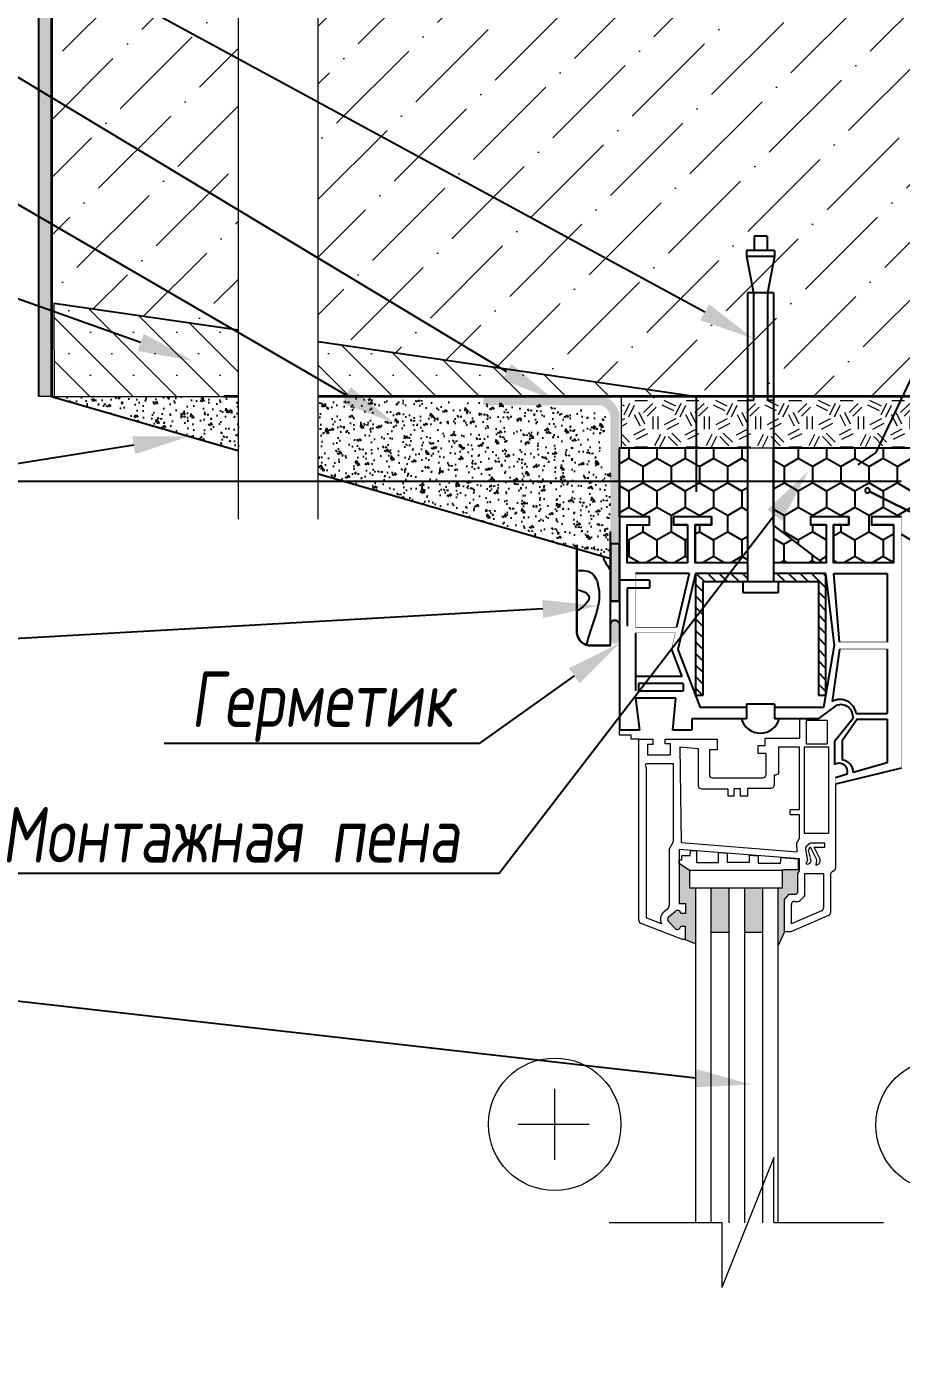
# Model space of a CAD drawing. Header units: millimetres. Extents: x 215300 to 349394, y -116838 to -1602.
# Drawn here: x 345533.1 to 345806.4, y -2396.7 to -1979.6 of the extents above; entities that cross this region are included whole.
import ezdxf
from ezdxf import colors
from ezdxf.entities.mleader import LeaderData, LeaderLine
from ezdxf.math import Vec2, Vec3

# ---------------------------------------------------------------- set-up
doc = ezdxf.new("R2010")
doc.units = ezdxf.units.MM
doc.layers.add('!!_для разрезов', color=7, linetype='Continuous')
doc.layers.add('Тонкая', color=7, linetype='Continuous')
for name, color, linetype, lineweight in [('+АР_Размеры', 252, 'Continuous', 9), ('_Линии для надписей', 5, 'Continuous', 9), ('_Штриховки', 250, 'Continuous', 13), ('TN-СТЯЖКА', 252, 'Continuous', 15), ('АР_Тонкие', 250, 'Continuous', 5), ('Рисунок', 6, 'Continuous', 35)]:
    doc.layers.add(name, color=color, linetype=linetype, lineweight=lineweight)
doc.styles.add('Архитект', font='isocpeur.ttf', dxfattribs={"width": 0.8, "oblique": 8})
pattern_1 = [(130, (561368.5415, 142956.949), (-7.31642068, -0.64010356), [0.7650359, -8.415395]), (185, (561368.5415, 142956.949), (1.41532952, 7.67271352), [0.61202873, -6.732316]), (79.549, (561367.932, 142956.896), (-5.9011176, 7.03257504), [0.65018012, -7.15198137]), (133.8158, (561368.5415, 142958.989), (-10.88636224, -1.6883932), [1.14755386, -12.6230925]), (83.3644, (561367.634, 142958.848), (-9.5340034, 9.9364533), [0.9752702, -10.72797206]), (188.816, (561368.541, 142958.989), (-9.5340183, 9.9364357), [0.9180431, -10.098474]), (159, (561367.5214, 142958.479), (-6.08875735, -4.10691832), [0.7650359, -8.415395]), (214, (561367.5214, 142958.479), (-2.48193024, 7.39687182), [0.61202873, -6.732316]), (108.5486, (561367.014, 142958.137), (-8.57067082, 3.28996997), [0.65018012, -7.15198137]), (142.5, (561368.5415, 142956.949), (-0.124036346, 3.395676697), [0, -6.650712175, 0, -6.83432079, 0, -6.7578172]), (172.5, (561368.5415, 142956.949), (-2.68343524, 4.023188304), [0, -3.8965829, 0, -6.49770499, 0, -2.575620896]), (212.5, (561370.8162, 142956.949), (-5.445232248, -0.230062723), [0, -2.5501197, 0, -7.95637346, 0, -10.557495554]), (222.5, (561371.836, 142956.949), (-5.94877391, 1.02111174), [0, -3.31515561, 0, -5.28384802, 0, -7.497351915])]
pattern_2 = [(270, (561462.013, 143782.847), (-4.41693583, -7.6503591), [5.1002394, -10.2004788]), (150, (561462.013, 143782.847), (-4.41693741, 7.65035818), [5.1002394, -10.2004788]), (210, (561462.013, 143782.847), (-8.83387324, -9.14e-07), [-10.2004788, 5.1002394])]
pattern_3 = [(135, (408278.1798, -27219.3345), (1.80320693, 1.80320693), [])]

msp = doc.modelspace()

# ---------------------------------------------------------------- hatches: boundary and pattern name
at = {"layer": '!!_для разрезов', "linetype": 'Continuous', "lineweight": 18}
h = msp.add_hatch(dxfattribs=at)
h.set_pattern_fill('SACNCR', color=253, scale=4.015937)
h.set_pattern_definition([(135, (412726.914, -80724.168), (6.762026, 6.762026), []), (135, (412720.152, -80724.168), (6.762026, 6.762026), [0, -9.5629489])])
h.paths.add_polyline_path([(345599.291, -2095.216), (345599.291, -2074.387), (345541.547, -2065.979), (345541.678, -2095.216)])
h.paths.add_polyline_path([(345624.195, -2078.013), (345624.195, -2095.216), (345664.896, -2095.216), (345742.344, -2095.838), (345742.344, -2095.216)])
h = msp.add_hatch()
h.set_pattern_fill('AR-CONC', scale=0.040159, angle=180, style=0)
h.set_pattern_definition([(130, (561314.6, 142927.151), (-7.31642068, -0.64010356), [0.7650359, -8.415395]), (185, (561314.6, 142927.151), (1.41532952, 7.67271352), [0.61202873, -6.732316]), (79.549, (561313.99, 142927.0974), (-5.9011176, 7.03257504), [0.65018012, -7.15198137]), (133.8158, (561314.6, 142929.191), (-10.88636224, -1.6883932), [1.14755386, -12.6230925]), (83.3644, (561313.693, 142929.05), (-9.5340034, 9.9364533), [0.9752702, -10.72797206]), (188.816, (561314.6, 142929.191), (-9.5340183, 9.9364357), [0.9180431, -10.098474]), (159, (561313.58, 142928.681), (-6.08875735, -4.10691832), [0.7650359, -8.415395]), (214, (561313.58, 142928.681), (-2.48193024, 7.39687182), [0.61202873, -6.732316]), (108.5486, (561313.0724, 142928.3386), (-8.57067082, 3.28996997), [0.65018012, -7.15198137]), (142.5, (561314.5999, 142927.1507), (-0.124036346, 3.395676697), [0, -6.650712175, 0, -6.83432079, 0, -6.7578172]), (172.5, (561314.6, 142927.1507), (-2.68343524, 4.023188304), [0, -3.8965829, 0, -6.49770499, 0, -2.575620896]), (212.5, (561316.8746, 142927.1507), (-5.445232248, -0.230062723), [0, -2.5501197, 0, -7.95637346, 0, -10.557495554]), (222.5, (561317.8946, 142927.1507), (-5.94877391, 1.02111174), [0, -3.31515561, 0, -5.28384802, 0, -7.497351915])])
h.paths.add_polyline_path([(345536.836, -2095.216), (345540.772, -2095.216), (345540.772, -1802.162), (345536.836, -1802.162)])
h = msp.add_hatch()
h.set_pattern_fill('AR-CONC', scale=0.040159, angle=180, style=0)
h.set_pattern_definition(pattern_1)
h.paths.add_polyline_path([(345540.772, -2095.216), (345599.291, -2112.172), (345599.291, -2095.216)])
h = msp.add_hatch()
h.set_pattern_fill('AR-CONC', scale=0.040159, angle=180, style=0)
h.set_pattern_definition(pattern_1)
h.paths.add_polyline_path([(345624.195, -2119.388), (345715.5, -2145.844), (345715.5, -2118.397), (345711.7, -2115.266), (345714.701, -2100.294), (345694.699, -2097.68), (345624.195, -2095.216)])
for points in [[(345715.481, -2102.752), (345715.481, -2141.265), (345718.284, -2141.265), (345718.284, -2126.43), (345718.284, -2102.592, 0.3762167), (345713.171, -2095.216), (345675.74, -2095.216), (345675.74, -2097.903), (345712.37, -2097.903, -0.3911649)], [(345715.5, -2141.246), (345715.5, -2159.145), (345718.303, -2159.145), (345718.303, -2141.246)], [(345715.5, -2171.413, 0.6975752), (345718.303, -2171.464), (345718.303, -2166.106, 0.6975752), (345715.5, -2166.157)]]:
    msp.add_hatch(color=256).paths.add_polyline_path(points)
at = {"ltscale": 100}
h = msp.add_hatch(dxfattribs=at)
h.set_pattern_fill('HONEY', color=256, scale=1.606375, angle=270, style=0)
h.set_pattern_definition(pattern_2)
h.paths.add_polyline_path([(345718.303, -2111.279), (345718.303, -2121.488), (345718.303, -2132.746), (345727.66, -2132.746), (345727.66, -2135.297), (345720.775, -2135.297), (345720.775, -2147.159), (345739.618, -2147.159), (345739.618, -2135.297), (345735.215, -2135.297), (345735.215, -2132.746), (345747.034, -2132.746), (345747.034, -2135.297), (345742.024, -2135.297), (345742.024, -2147.159), (345758.311, -2147.159), (345758.311, -2111.279)])
h = msp.add_hatch(dxfattribs=at)
h.set_pattern_fill('HONEY', color=256, scale=1.606375, angle=270, style=0)
h.set_pattern_definition(pattern_2)
h.paths.add_polyline_path([(345815.071, -2111.279), (345815.071, -2134.178), (345796.494, -2124.88, 0.5576705), (345795.817, -2123.784, 1.7931737), (345796.494, -2124.88), (345815.071, -2134.178), (345815.071, -2141.83), (345806.421, -2141.83), (345806.421, -2132.746), (345797.095, -2132.746), (345797.095, -2135.297), (345803.944, -2135.297), (345803.944, -2147.159), (345785.199, -2147.159), (345785.199, -2135.297), (345789.996, -2135.297), (345789.996, -2132.746), (345777.996, -2132.746), (345777.996, -2135.297), (345782.943, -2135.297), (345782.943, -2147.159), (345781.905, -2147.159), (345766.485, -2135.44), (345766.485, -2111.279)])
h = msp.add_hatch(dxfattribs=at)
h.set_pattern_fill('HONEY', color=256, scale=1.606375, angle=270, style=0)
h.set_pattern_definition([(270, (408278.1798, -27219.3345), (-4.41693583, -7.6503591), [5.1002394, -10.2004788]), (150, (408278.1798, -27219.3345), (-4.4169374, 7.65035818), [5.1002394, -10.2004788]), (210, (408278.1798, -27219.3345), (-8.83387324, -9e-07), [-10.2004788, 5.1002394])])
h.paths.add_polyline_path([(345766.485, -2147.159), (345766.485, -2135.44), (345781.905, -2147.159)])
at = {"linetype": 'Continuous'}
h = msp.add_hatch(dxfattribs=at)
h.set_pattern_fill('ANSI31', color=256, scale=0.803187, angle=180, style=0)
h.set_pattern_definition(pattern_3)
h.paths.add_polyline_path([(345742.065, -2188.622), (345744.328, -2188.622), (345744.328, -2153.15), (345758.311, -2153.15), (345758.311, -2150.475), (345742.065, -2150.475)])
h = msp.add_hatch(dxfattribs=at)
h.set_pattern_fill('ANSI31', color=256, scale=0.803187, angle=180, style=0)
h.set_pattern_definition(pattern_3)
h.paths.add_polyline_path([(345782.731, -2150.475), (345766.485, -2150.475), (345766.485, -2153.15), (345780.468, -2153.15), (345780.468, -2188.622), (345782.731, -2188.622)])
at = {"lineweight": 15}
h = msp.add_hatch(color=256, dxfattribs=at)
h.paths.add_polyline_path([(345742.205, -2266.176), (345738.865, -2264.909), (345738.865, -2260.667), (345737.477, -2260.667, -0.4786131), (345736.274, -2261.695, -0.1511481), (345735.743, -2261.415), (345733.622, -2259.294, -0.438649), (345733.683, -2257.8), (345735.701, -2256.092, -0.6721487), (345737.475, -2256.718), (345738.991, -2256.718), (345738.991, -2253.609), (345736.975, -2253.609), (345736.975, -2241.144), (345740.195, -2243.315), (345740.195, -2248.712), (345742.205, -2248.712)])
h.paths.add_polyline_path([(345752.647, -2262.566), (345747.024, -2262.566), (345747.024, -2248.712), (345752.647, -2248.712)])
h.paths.add_polyline_path([(345763.088, -2262.566), (345757.466, -2262.566), (345757.466, -2248.712), (345763.088, -2248.712)])
h.paths.add_polyline_path([(345769.848, -2262.519), (345767.907, -2266.717), (345767.907, -2248.712), (345769.218, -2248.712), (345769.218, -2243.315), (345769.598, -2243.12), (345774.16, -2243.12), (345774.16, -2239.677), (345774.582, -2239.711), (345774.582, -2243.428), (345774.096, -2244.27), (345774.096, -2250.232), (345773.589, -2250.739), (345771.373, -2250.739), (345769.848, -2252.34)])
at = {"layer": '_Штриховки'}
h = msp.add_hatch(dxfattribs=at)
h.set_pattern_fill('ANSI36', color=256, scale=4.015937, angle=90, style=0)
h.set_pattern_definition([(225, (346617.147, 5000.126), (-24.794095, -6.762026), [31.876496, -6.3753, 0, -6.3753])])
h.paths.add_polyline_path([(345599.291, -2074.235), (345599.291, -1962.578), (345619.597, -1962.578), (345578.986, -1946.39), (345599.291, -1946.39), (345599.291, -1802.162), (345540.772, -1802.162), (345540.772, -2065.652)])
h.paths.add_polyline_path([(345624.195, -1962.578), (345624.195, -2077.887), (345742.344, -2095.216), (345806.805, -2095.216), (345854.79, -1998.512), (345854.79, -1913.784), (345748.337, -1913.784), (345742.313, -1907.76), (345748.337, -1901.736), (345854.79, -1901.736), (345854.79, -1802.162), (345624.195, -1802.162), (345624.195, -1946.39), (345603.89, -1946.39), (345644.5, -1962.578)])
h = msp.add_hatch(dxfattribs=at)
h.set_pattern_fill('GEOL2', color=256, scale=16.063746, angle=90, style=0, pattern_type=2)
h.set_pattern_definition([(270, (343352.858, -671.746), (-16.06375, -16.06375), [4.01594, -12.04781]), (270, (343351.252, -671.746), (-16.06375, -16.06375), [4.01594, -12.04781]), (180, (343349.645, -681.384), (-16.06375, 16.06375), [4.01594, -12.04781]), (180, (343349.645, -682.99), (-16.06375, 16.06375), [4.01594, -12.04781]), (225, (343351.252, -683.794), (-16.063746, -8e-16), [4.01594, -18.70163]), (225, (343352.376, -684.918), (-16.063746, -8e-16), [4.01594, -18.70163]), (135, (343344.023, -679.778), (-8e-16, 16.063746), [4.01594, -18.70163]), (135, (343342.898, -680.902), (-8e-16, 16.063746), [4.01594, -18.70163]), (243.43495, (343344.023, -683.794), (-6e-09, -16.063746), [4.01594, -31.90369]), (243.43495, (343345.4686, -684.436), (-6e-09, -16.063746), [4.01594, -31.90369]), (243.43495, (343337.597, -677.368), (-6e-09, -16.063746), [4.01594, -31.90369]), (243.43495, (343339.043, -678.011), (-6e-09, -16.063746), [4.01594, -31.90369]), (206.56505, (343348.842, -675.762), (-16.063746, -8e-10), [4.01594, -31.90369]), (206.56505, (343349.645, -677.208), (-16.063746, -8e-10), [4.01594, -31.90369]), (206.56505, (343343.22, -673.995), (-16.063746, -8e-10), [4.01594, -31.90369]), (206.56505, (343342.4165, -672.549), (-16.063746, -8e-10), [4.01594, -31.90369]), (153.43495, (343341.774, -686.043), (-16.063746, 6e-09), [4.01594, -31.90369]), (153.43495, (343342.4165, -684.597), (-16.063746, 6e-09), [4.01594, -31.90369]), (116.56505, (343348.842, -674.1555), (-8e-10, 16.063746), [4.01594, -31.90369]), (116.56505, (343347.396, -674.798), (-8e-10, 16.063746), [4.01594, -31.90369])])
h.paths.add_polyline_path([(345718.838, -2095.216), (345718.838, -2111.279), (345815.071, -2111.279), (345815.071, -2095.216)])

# ---------------------------------------------------------------- linework, layer by layer
at = {"layer": '!!_для разрезов', "color": 251, "linetype": 'Continuous', "lineweight": 18, "elevation": 0}
for points in [[(345742.344, -2095.216), (345795.679, -2095.317), (345806.805, -2095.216), (345851.979, -1999.636), (345854.79, -1998.512), (345854.79, -2095.216), (345742.344, -2095.216)], [(345599.291, -2074.387), (345541.547, -2065.979), (345541.678, -2095.216), (345599.291, -2095.216)], [(345624.195, -2095.216), (345664.896, -2095.216), (345664.896, -2095.216), (345742.344, -2095.216), (345624.195, -2078.013)]]:
    msp.add_lwpolyline(points, dxfattribs=at)
at = {"layer": '+АР_Размеры', "ltscale": 100}
for p, q in [((345766.546, -2333.038, 0), (345750.357, -2373.649, 0)), ((345766.546, -2353.344, 0), (345766.546, -2333.038, 0)), ((345715.083, -2353.344, 0), (345750.357, -2353.344, 0)), ((345750.357, -2353.344, 0), (345750.357, -2373.649, 0)), ((345766.546, -2353.344, 0), (345800.851, -2353.344, 0))]:
    msp.add_line(p, q, dxfattribs=at)
at = {"layer": '+АР_Размеры', "ltscale": 100, "elevation": 0}
for points in [[(345599.291, -2133.49), (345599.291, -1962.578), (345619.597, -1962.578), (345578.986, -1946.39), (345599.291, -1946.39), (345599.291, -1774.586)], [(345624.195, -2133.49), (345624.195, -1962.578), (345644.5, -1962.578), (345603.89, -1946.39), (345624.195, -1946.39), (345624.195, -1774.586)], [(345698.08, -2333.694), (345698.08, -2311.532)], [(345686.69, -2322.613), (345708.852, -2322.613)]]:
    msp.add_lwpolyline(points, dxfattribs=at)
at = {"layer": '+АР_Размеры', "ltscale": 100}
for centre in [(345698.08, -2322.613, 0), (345819.165, -2322.85, 0)]:
    msp.add_circle(centre, 20.712, dxfattribs=at)
for p, q in [((345760.371, -2045.103, 0), (345760.371, -2049.566, 0)), ((345764.425, -2045.103, 0), (345760.371, -2045.103, 0)), ((345764.425, -2045.103, 0), (345764.425, -2049.566, 0)), ((345758.055, -2049.566, 0), (345758.055, -2051.476, 0)), ((345766.741, -2049.566, 0), (345758.055, -2049.566, 0)), ((345758.055, -2051.476, 0), (345760.205, -2062.796, 0)), ((345766.741, -2051.476, 0), (345758.055, -2051.476, 0)), ((345766.741, -2051.476, 0), (345764.591, -2062.796, 0)), ((345766.741, -2049.566, 0), (345766.741, -2051.476, 0)), ((345758.311, -2062.796, 0), (345758.311, -2153.15, 0)), ((345766.485, -2062.796, 0), (345758.311, -2062.796, 0)), ((345760.205, -2062.796, 0), (345760.205, -2096.416, 0)), ((345764.591, -2062.796, 0), (345764.591, -2096.416, 0)), ((345766.485, -2062.796, 0), (345766.485, -2153.15, 0)), ((345760.205, -2096.416, 0), (345758.311, -2096.416, 0)), ((345766.485, -2096.416, 0), (345764.591, -2096.416, 0)), ((345492.359, -2121.609, 0), (345806.377, -2121.609, 0)), ((345718.303, -2121.488, 0), (345718.303, -2199.465, 0)), ((345747.034, -2132.746, 0), (345735.215, -2132.746, 0)), ((345735.215, -2132.746, 0), (345735.215, -2135.297, 0)), ((345739.618, -2135.297, 0), (345735.215, -2135.297, 0)), ((345739.618, -2135.297, 0), (345739.618, -2147.159, 0)), ((345747.034, -2135.297, 0), (345742.024, -2135.297, 0)), ((345742.024, -2135.297, 0), (345742.024, -2147.159, 0)), ((345747.034, -2132.746, 0), (345747.034, -2135.297, 0)), ((345789.996, -2132.746, 0), (345777.996, -2132.746, 0)), ((345777.996, -2132.746, 0), (345777.996, -2135.297, 0)), ((345782.943, -2135.297, 0), (345777.996, -2135.297, 0)), ((345782.943, -2135.297, 0), (345782.943, -2147.159, 0)), ((345789.996, -2135.297, 0), (345785.199, -2135.297, 0)), ((345785.199, -2135.297, 0), (345785.199, -2147.159, 0)), ((345789.996, -2132.746, 0), (345789.996, -2135.297, 0)), ((345806.421, -2132.746, 0), (345797.095, -2132.746, 0)), ((345797.095, -2132.746, 0), (345797.095, -2135.297, 0)), ((345803.944, -2135.297, 0), (345797.095, -2135.297, 0)), ((345803.944, -2135.297, 0), (345803.944, -2147.159, 0)), ((345715.5, -2173, 0), (345715.5, -2137.384, 0)), ((345715.5, -2173, 0), (345715.5, -2137.384, 0)), ((345739.618, -2147.159, 0), (345720.775, -2147.159, 0)), ((345758.311, -2147.159, 0), (345742.024, -2147.159, 0)), ((345782.943, -2147.159, 0), (345766.485, -2147.159, 0)), ((345803.944, -2147.159, 0), (345785.199, -2147.159, 0)), ((345740.081, -2150.475, 0), (345723.3, -2150.475, 0)), ((345740.081, -2150.475, 0), (345736.173, -2167.319, 0)), ((345742.065, -2150.475, 0), (345736.552, -2174.234, 0)), ((345742.065, -2150.475, 0), (345742.065, -2188.622, 0)), ((345758.311, -2150.475, 0), (345742.065, -2150.475, 0)), ((345782.731, -2150.475, 0), (345766.485, -2150.475, 0)), ((345782.731, -2150.475, 0), (345782.731, -2188.622, 0)), ((345782.731, -2150.475, 0), (345785.458, -2172.978, 0)), ((345787.064, -2171.903, 0), (345785.285, -2150.464, 0)), ((345785.285, -2150.464, 0), (345801.989, -2150.464, 0)), ((345801.989, -2150.464, 0), (345801.989, -2171.903, 0)), ((345727.66, -2152.568, 0), (345718.303, -2152.568, 0)), ((345727.66, -2155.12, 0), (345720.775, -2155.12, 0)), ((345720.775, -2155.12, 0), (345720.775, -2166.982, 0)), ((345727.66, -2152.568, 0), (345727.66, -2155.12, 0)), ((345780.468, -2153.15, 0), (345744.328, -2153.15, 0)), ((345744.328, -2153.15, 0), (345744.328, -2188.622, 0)), ((345756.895, -2153.15, 0), (345756.895, -2156.519, 0)), ((345767.901, -2153.15, 0), (345767.901, -2156.519, 0)), ((345780.468, -2153.15, 0), (345780.468, -2188.622, 0)), ((345718.303, -2159.145, 0), (345715.5, -2159.145, 0)), ((345767.901, -2156.519, 0), (345756.895, -2156.519, 0)), ((345723.3, -2169.029, 0), (345723.3, -2182.711, 0)), ((345723.3, -2170.297, 0), (345723.3, -2187.141, 0)), ((345734.558, -2174.28, 0), (345737.788, -2182.711, 0)), ((345736.552, -2174.234, 0), (345743.492, -2192.345, 0)), ((345785.458, -2172.978, 0), (345782.082, -2192.345, 0)), ((345787.108, -2174.097, 0), (345784.763, -2190.48, 0)), ((345801.989, -2174.097, 0), (345801.989, -2194.251, 0)), ((345737.788, -2182.711, 0), (345723.3, -2182.711, 0)), ((345738.214, -2184.851, 0), (345724.298, -2184.851, 0)), ((345724.298, -2184.851, 0), (345724.298, -2187.294, 0)), ((345738.214, -2184.851, 0), (345738.214, -2187.294, 0)), ((345735.934, -2189.442, 0), (345723.281, -2189.442, 0)), ((345723.281, -2189.442, 0), (345724.53, -2199.465, 0)), ((345738.214, -2187.294, 0), (345724.298, -2187.294, 0)), ((345734.994, -2199.465, 0), (345735.934, -2189.442, 0)), ((345744.328, -2188.622, 0), (345742.065, -2188.622, 0)), ((345782.731, -2188.622, 0), (345780.468, -2188.622, 0)), ((345758.057, -2192.345, 0), (345743.492, -2192.345, 0)), ((345758.057, -2191.311, 0), (345758.057, -2195.942, 0)), ((345766.739, -2191.311, 0), (345758.057, -2191.311, 0)), ((345766.739, -2191.311, 0), (345766.739, -2195.942, 0)), ((345782.082, -2192.345, 0), (345766.739, -2192.345, 0)), ((345786.065, -2191.755, 0), (345780.409, -2195.942, 0)), ((345758.057, -2195.942, 0), (345740.948, -2195.942, 0)), ((345740.948, -2195.942, 0), (345740.948, -2199.465, 0)), ((345780.409, -2195.942, 0), (345766.739, -2195.942, 0)), ((345791.271, -2195.862, 0), (345785.569, -2202.994, 0)), ((345792.651, -2196.046, 0), (345787.914, -2202.763, 0)), ((345792.299, -2194.251, 0), (345801.989, -2194.251, 0)), ((345792.651, -2196.046, 0), (345801.989, -2196.046, 0)), ((345801.989, -2196.046, 0), (345801.989, -2209.691, 0)), ((345724.53, -2199.465, 0), (345718.303, -2199.465, 0)), ((345740.948, -2199.465, 0), (345734.994, -2199.465, 0)), ((345785.569, -2202.994, 0), (345785.569, -2210.205, 0)), ((345787.914, -2202.763, 0), (345787.914, -2208.739, 0)), ((345801.989, -2209.691, 0), (345791.405, -2212.702, 0)), ((345789.504, -2213.243, 0), (345785.845, -2214.363, 0)), ((345806.421, -2211.31, 0), (345785.847, -2216.276, 0))]:
    msp.add_line(p, q)
at = {"ltscale": 100}
msp.add_line((345718.303, -2128.916, 0), (345718.303, -2111.279, 0), dxfattribs=at)
at = {"lineweight": 30}
for p, q in [((345705.012, -2168.304, 0), (345705.012, -2141.587, 0)), ((345715.5, -2173, 0), (345708.704, -2173, 0))]:
    msp.add_line(p, q, dxfattribs=at)
at = {"lineweight": 15}
for p, q in [((345774.634, -2201.973, 0), (345774.634, -2195.942, 0)), ((345783.188, -2196.429, 0), (345783.188, -2203.72, 0)), ((345763.844, -2204.25, 0), (345763.844, -2201.973, 0)), ((345763.844, -2201.973, 0), (345774.634, -2201.973, 0)), ((345724.407, -2258.955, 0), (345724.407, -2202.274, 0)), ((345724.407, -2202.274, 0), (345728.756, -2202.274, 0)), ((345728.756, -2203.924, 0), (345727.104, -2203.924, 0)), ((345727.104, -2203.924, 0), (345727.104, -2207.143, 0)), ((345728.756, -2202.274, 0), (345728.756, -2203.924, 0)), ((345732.637, -2203.759, 0), (345732.637, -2202.274, 0)), ((345732.637, -2202.274, 0), (345748.863, -2202.274, 0)), ((345734.288, -2203.759, 0), (345732.637, -2203.759, 0)), ((345734.288, -2207.143, 0), (345734.288, -2203.759, 0)), ((345748.863, -2205.61, 0), (345746.405, -2205.61, 0)), ((345746.405, -2205.61, 0), (345746.405, -2213.31, 0)), ((345748.863, -2202.274, 0), (345748.863, -2205.61, 0)), ((345761.622, -2206.755, 0), (345761.622, -2204.25, 0)), ((345761.622, -2204.25, 0), (345763.844, -2204.25, 0)), ((345783.643, -2204.754, 0), (345783.643, -2231.665, 0)), ((345727.104, -2207.143, 0), (345734.288, -2207.143, 0)), ((345764.186, -2206.755, 0), (345761.622, -2206.755, 0)), ((345764.186, -2213.31, 0), (345764.186, -2206.755, 0)), ((345747.421, -2214.326, 0), (345763.171, -2214.326, 0)), ((345785.847, -2216.276, 0), (345785.847, -2241.618, 0)), ((345733.894, -2236.739, 0), (345733.894, -2254.262, 0)), ((345774.582, -2239.711, 0), (345736.975, -2236.739, 0)), ((345736.975, -2236.739, 0), (345736.975, -2253.609, 0)), ((345774.096, -2244.27, 0), (345774.582, -2243.428, 0)), ((345774.582, -2243.428, 0), (345774.582, -2239.711, 0)), ((345785.339, -2243.443, 0), (345784.791, -2243.759, 0)), ((345785.847, -2241.618, 0), (345785.847, -2242.563, 0)), ((345774.096, -2250.232, 0), (345774.096, -2244.27, 0)), ((345776.3, -2250.724, 0), (345776.3, -2244.27, 0)), ((345782.079, -2244.27, 0), (345782.079, -2254.986, 0)), ((345784.283, -2244.638, 0), (345784.283, -2256.431, 0)), ((345769.848, -2252.34, 0), (345771.373, -2250.739, 0)), ((345771.373, -2250.739, 0), (345773.589, -2250.739, 0)), ((345773.589, -2250.739, 0), (345774.096, -2250.232, 0)), ((345774.799, -2252.646, 0), (345776.003, -2251.442, 0)), ((345732.259, -2256.118, 0), (345733.535, -2255.038, 0)), ((345733.683, -2257.8, 0), (345735.701, -2256.092, 0)), ((345736.975, -2253.609, 0), (345738.991, -2253.609, 0)), ((345738.991, -2253.609, 0), (345738.991, -2256.718, 0)), ((345769.848, -2262.519, 0), (345769.848, -2252.34, 0)), ((345772.052, -2260.015, 0), (345772.052, -2253.959, 0)), ((345781.469, -2255.918, 0), (345772.052, -2260.015, 0)), ((345773.068, -2252.943, 0), (345774.081, -2252.943, 0)), ((345738.026, -2264.909, 0), (345725.057, -2259.903, 0)), ((345731.458, -2260.011, 0), (345726.611, -2258.14, 0)), ((345733.622, -2259.294, 0), (345735.743, -2261.415, 0)), ((345738.991, -2256.718, 0), (345737.478, -2256.718, 0)), ((345783.673, -2257.362, 0), (345771.821, -2262.519, 0)), ((345737.478, -2260.697, 0), (345737.478, -2260.667, 0)), ((345737.478, -2260.667, 0), (345738.865, -2260.667, 0)), ((345738.865, -2260.667, 0), (345738.865, -2264.909, 0)), ((345747.024, -2262.566, 0), (345752.647, -2262.566, 0)), ((345757.466, -2262.566, 0), (345763.088, -2262.566, 0)), ((345769.848, -2262.519, 0), (345767.907, -2266.717, 0)), ((345771.821, -2262.519, 0), (345769.848, -2262.519, 0)), ((345738.865, -2264.909, 0), (345738.026, -2264.909, 0)), ((345738.865, -2264.909, 0), (345742.205, -2266.176, 0))]:
    msp.add_line(p, q, dxfattribs=at)
at = {"elevation": 0}
for points, const_width in [([(345536.836, -2095.216), (345536.836, -1802.162)], 0.602), ([(345599.291, -2112.172), (345540.772, -2095.216)], 0.602), ([(345715.5, -2145.844), (345624.195, -2119.388)], 0.602), ([(345758.057, -2192.345), (345758.057, -2195.942), (345740.948, -2195.942), (345740.948, -2199.465), (345734.994, -2199.465), (345735.934, -2189.442), (345723.281, -2189.442), (345724.53, -2199.465), (345718.303, -2199.465), (345718.303, -2132.746), (345727.66, -2132.746), (345727.66, -2135.297), (345720.775, -2135.297), (345720.775, -2147.159), (345739.618, -2147.159), (345739.618, -2135.297), (345735.215, -2135.297), (345735.215, -2132.746), (345747.034, -2132.746), (345747.034, -2135.297), (345742.024, -2135.297), (345742.024, -2147.159), (345758.311, -2147.159), (345758.311, -2150.475), (345742.065, -2150.475), (345736.552, -2174.234), (345743.492, -2192.345), (345758.057, -2192.345)], 0.12), ([(345740.081, -2150.475), (345736.173, -2167.319), (345723.3, -2167.319), (345723.3, -2150.475), (345740.081, -2150.475)], 0.12), ([(345801.989, -2150.464), (345801.989, -2171.903), (345787.064, -2171.903), (345785.285, -2150.464), (345801.989, -2150.464)], 0.12), ([(345735.776, -2169.029), (345734.558, -2174.28), (345737.788, -2182.711), (345723.3, -2182.711), (345723.3, -2169.029), (345735.776, -2169.029)], 0.12), ([(345738.214, -2184.851), (345738.214, -2187.294), (345724.298, -2187.294), (345724.298, -2184.851), (345738.214, -2184.851)], 0.12)]:
    msp.add_lwpolyline(points, dxfattribs=dict(at, const_width=const_width))
at = {"color": 7, "elevation": 0}
msp.add_lwpolyline([(345735.215, -2132.746), (345735.215, -2135.297), (345739.618, -2135.297), (345739.618, -2147.159), (345720.775, -2147.159), (345720.775, -2135.297), (345727.66, -2135.297), (345727.66, -2132.746), (345718.303, -2132.746), (345718.303, -2121.488), (345718.303, -2111.279), (345758.311, -2111.279), (345758.311, -2147.159), (345742.024, -2147.159), (345742.024, -2135.297), (345747.034, -2135.297), (345747.034, -2132.746), (345735.215, -2132.746)], close=True, dxfattribs=at)
msp.add_lwpolyline([(345806.421, -2132.746), (345797.095, -2132.746), (345797.095, -2135.297), (345803.944, -2135.297), (345803.944, -2147.159), (345785.199, -2147.159), (345785.199, -2135.297), (345789.996, -2135.297), (345789.996, -2132.746), (345777.996, -2132.746), (345777.996, -2135.297), (345782.943, -2135.297), (345782.943, -2147.159), (345781.905, -2147.159), (345766.485, -2135.44), (345766.485, -2111.279), (345766.485, -2111.279), (345815.071, -2111.279)], dxfattribs=at)
msp.add_lwpolyline([(345815.071, -2134.178), (345796.494, -2124.88, 0.5576705), (345795.817, -2123.784, 1), (345795.817, -2125.298, 0.2839686), (345796.494, -2124.88), (345815.071, -2134.178)], format="xyb", dxfattribs=at)
at = {"const_width": 0.12, "elevation": 0}
for points in [[(345785.847, -2216.276), (345806.421, -2211.31), (345806.421, -2132.746), (345797.095, -2132.746), (345797.095, -2135.297), (345803.944, -2135.297), (345803.944, -2147.159), (345785.199, -2147.159), (345785.199, -2135.297), (345789.996, -2135.297), (345789.996, -2132.746), (345777.996, -2132.746), (345777.996, -2135.297), (345782.943, -2135.297), (345782.943, -2147.159), (345766.485, -2147.159), (345766.485, -2150.475), (345782.731, -2150.475), (345785.458, -2172.978), (345782.082, -2192.345), (345766.739, -2192.345), (345766.739, -2195.942), (345780.409, -2195.942), (345786.065, -2191.755, -0.5841303), (345791.244, -2195.896), (345785.569, -2202.994), (345785.569, -2210.205, -0.7007734), (345789.504, -2213.243), (345785.845, -2214.363), (345785.847, -2216.276)], [(345801.989, -2174.097), (345801.989, -2194.251), (345792.299, -2194.251, 0.5197371), (345784.763, -2190.48), (345787.108, -2174.097), (345801.989, -2174.097)], [(345801.989, -2196.046), (345801.989, -2209.691), (345791.405, -2212.702, 0.3776576), (345787.914, -2208.739), (345787.914, -2202.763), (345792.651, -2196.046), (345801.989, -2196.046)]]:
    msp.add_lwpolyline(points, format="xyb", dxfattribs=at)
at = {"ltscale": 100, "elevation": 0}
msp.add_lwpolyline([(345718.303, -2141.246), (345715.5, -2141.246), (345715.5, -2159.145), (345718.303, -2159.145)], close=True, dxfattribs=at)
at = {"lineweight": 15, "elevation": 0}
for points in [[(345783.188, -2196.429), (345776.619, -2196.429), (345776.619, -2203.72), (345783.188, -2203.72)], [(345724.407, -2202.274), (345721.949, -2202.274), (345721.949, -2201.02), (345718.303, -2201.02), (345718.303, -2199.465)], [(345783.643, -2204.754), (345776.026, -2204.754), (345776.026, -2231.665), (345783.643, -2231.665)], [(345740.195, -2243.315), (345736.975, -2241.144), (345736.975, -2239.973), (345737.845, -2239.973), (345737.845, -2238.599), (345740.361, -2238.628), (345740.489, -2237.017), (345742.347, -2237.164), (345742.347, -2240.763), (345749.227, -2240.763), (345749.216, -2237.707)], [(345749.216, -2237.707), (345751.979, -2237.925), (345751.979, -2240.739), (345758.993, -2240.739), (345758.965, -2238.477), (345761.631, -2238.688), (345761.646, -2240.984), (345768.664, -2240.984), (345768.801, -2239.254), (345774.16, -2239.677), (345774.16, -2243.12), (345769.598, -2243.12), (345769.218, -2243.315)], [(345776.3, -2244.27), (345782.079, -2244.27)], [(345742.205, -2353.433), (345742.205, -2248.712)], [(345747.024, -2353.433), (345747.024, -2248.712)], [(345752.647, -2353.433), (345752.647, -2248.712)], [(345757.466, -2353.433), (345757.466, -2248.712)], [(345763.088, -2353.433), (345763.088, -2248.712)], [(345767.907, -2353.433), (345767.907, -2248.712)]]:
    msp.add_lwpolyline(points, dxfattribs=at)
for points in [[(345737.149, -2204.799), (345737.574, -2234.576), (345773.894, -2237.446), (345773.714, -2234.63), (345774.623, -2233.187), (345774.623, -2225.859), (345771.679, -2225.859), (345771.679, -2224.249), (345774.623, -2224.249), (345774.623, -2204.754), (345768.068, -2204.754), (345768.068, -2212.452, -0.4142136), (345767.052, -2213.468), (345766.679, -2213.468), (345766.679, -2216.616, -0.4142136), (345765.663, -2217.632), (345758.348, -2217.632), (345758.348, -2220.129), (345756.126, -2220.129), (345756.126, -2217.798), (345754.071, -2217.798), (345754.071, -2220.074), (345752.294, -2220.074), (345752.294, -2217.854), (345746.795, -2217.854), (345744.084, -2217.854, -0.4142136), (345743.068, -2216.838), (345743.068, -2205.295)], [(345777.957, -2240.851), (345778.021, -2240.758, 0.2206238), (345778.162, -2239.915), (345777.46, -2237.369, -0.2007455), (345777.56, -2236.591), (345777.965, -2235.89), (345779.77, -2239.671, -0.1371543), (345779.864, -2240.209), (345779.726, -2241.585), (345779.754, -2241.588, 0.2948812), (345780.735, -2241.085), (345780.954, -2240.707, 0.2463199), (345780.992, -2239.764), (345779.21, -2236.001), (345782.455, -2236.001), (345782.455, -2234.729), (345778.444, -2234.729, 0.1544625), (345777.859, -2234.914), (345776.852, -2235.623, 0.2950463), (345776.439, -2236.646), (345777.126, -2240.221), (345776.586, -2241.144), (345776.61, -2241.158, 0.3920869)]]:
    msp.add_lwpolyline(points, format="xyb", close=True, dxfattribs=at)
msp.add_lwpolyline([(345733.894, -2236.739), (345735.244, -2234.229), (345735.244, -2209.989), (345726.611, -2209.989, 0.4142136), (345726.611, -2211.004), (345726.611, -2258.14)], format="xyb", dxfattribs=at)
msp.add_lwpolyline([(345740.195, -2248.712), (345769.218, -2248.712), (345769.218, -2243.315), (345740.195, -2243.315)], close=True, dxfattribs=at)
at = {"lineweight": 30}
msp.add_arc((345709.358, -2168.687, 0), 4.363, 174.97089, 261.37243, dxfattribs=at)
for centre, radius, start, end in [((345716.911, -2166.648, 0), 1.493, 21.245, 160.83966), ((345787.207, -2195.011, 0), 5.148, 8.48972, 118.34), ((345787.483, -2195.31, 0), 3.828, 351.71545, 111.74896), ((345762.367, -2194.215, 0), 6.157, 196.28555, 343.71445), ((345786.985, -2212.439, 0), 2.645, 342.29121, 122.37819), ((345787.41, -2212.702, 0), 3.995, 359.99427, 82.75772)]:
    msp.add_arc(centre, radius, start, end)
at = {"lineweight": 15}
for centre, radius, start, end in [((345747.421, -2213.31, 0), 1.016, 180, 270), ((345763.171, -2213.31, 0), 1.016, 270, 0), ((345784.831, -2242.563, 0), 1.016, 300, 0), ((345785.299, -2244.638, 0), 1.016, 120, 180), ((345775.284, -2250.724, 0), 1.016, 314.99999, 0), ((345734.34, -2258.575, 0), 3.22, 130.26159, 206.48161), ((345732.879, -2254.262, 0), 1.016, 310.26159, 0), ((345736.46, -2256.767, 0), 1.016, 3.37033, 138.37029), ((345773.068, -2253.959, 0), 1.016, 90, 180), ((345774.081, -2251.927, 0), 1.016, 270, 314.99999), ((345781.064, -2254.986, 0), 1.016, 293.51575, 0), ((345725.423, -2258.955, 0), 1.016, 180, 248.8935), ((345734.34, -2258.575, 0), 1.016, 130.26159, 225.00001), ((345783.268, -2256.431, 0), 1.016, 293.51575, 0), ((345736.462, -2260.697, 0), 1.016, 225.00001, 0)]:
    msp.add_arc(centre, radius, start, end, dxfattribs=at)
for points, knots in [([(345713.244, -2145.528, 0), (345713.377, -2145.891, 0), (345713.945, -2147.254, 0), (345714.866, -2148.53, 0), (345715.5, -2149.409, 0)], [188.6180862, 188.6180862, 188.6180862, 188.6180862, 203.2060129, 243.4210884, 243.4210884, 243.4210884, 243.4210884]), ([(345705.012, -2149.554, 0), (345706.517, -2149.509, 0), (345710.777, -2149.382, 0), (345713.025, -2158.889, 0), (345709.889, -2165.919, 0), (345708.385, -2171.088, 0), (345707.925, -2172.807, 0)], [0, 0, 0, 0, 64.7205744, 183.1768266, 353.0647292, 436.1893834, 436.1893834, 436.1893834, 436.1893834]), ([(345705.012, -2155.624, 0), (345706.1, -2155.676, 0), (345710.814, -2157.48, 0), (345707.81, -2160.232, 0), (345705.012, -2162.286, 0)], [32.8051901, 32.8051901, 32.8051901, 32.8051901, 75.1689558, 182.8112994, 182.8112994, 182.8112994, 182.8112994])]:
    msp.add_open_spline(points, degree=3, knots=knots)
at = {"layer": '_Линии для надписей', "elevation": 0}
msp.add_lwpolyline([(345718.838, -2095.216), (345718.838, -2111.279), (345815.071, -2111.279), (345815.071, -2095.216)], close=True, dxfattribs=at)
at = {"layer": 'TN-СТЯЖКА', "elevation": 0}
msp.add_lwpolyline([(345540.772, -2095.216), (345536.836, -2095.216), (345536.836, -1802.162), (345540.772, -1802.162)], close=True, dxfattribs=at)
at = {"layer": 'Рисунок'}
for p, q in [((345540.772, -1802.162, 0), (345540.772, -2095.216, 0)), ((345599.291, -2095.216, 0), (345594.713, -2095.216, 0)), ((345854.79, -2095.216, 0), (345624.195, -2095.216, 0))]:
    msp.add_line(p, q, dxfattribs=at)
at = {"layer": 'Тонкая', "ltscale": 100}
for p, q in [((345798.567, -2112.645, 0), (345851.979, -1999.636, 0)), ((345541.547, -2065.979, 0), (345599.291, -2074.387, 0)), ((345624.195, -2078.013, 0), (345742.344, -2095.216, 0)), ((345742.344, -2125.014, 0), (345742.344, -2095.216, 0)), ((345792.945, -2116.58, 0), (345798.567, -2112.645, 0))]:
    msp.add_line(p, q, dxfattribs=at)

# ---------------------------------------------------------------- leaders
at = {"layer": 'АР_Тонкие'}
ml = msp.add_multileader_mtext('Standard', dxfattribs=at)
ml.set_content('\\pxsm1,ql;Рамный дюбель (см. поставщиков окон) ', color=256, style='Архитект')
ml.set_leader_properties()
ml.build(insert=Vec2(0, 0))
ml.multileader.update_dxf_attribs({"text_left_attachment_type": 6, "text_right_attachment_type": 6, "dogleg_length": 100, "arrow_head_size": 17.36})
ctx = ml.context
ctx.base_point, ctx.char_height, ctx.arrow_head_size, ctx.landing_gap_size, ctx.plane_origin, ctx.plane_x_axis = Vec3(345440.503, -1907.076, 0), 17.36001, 17.36, 1.736, Vec3(343802.161, -2917.935, 0), Vec3(-1, 0)
ctx.left_attachment, ctx.right_attachment = 6, 6
notes = []
notes.append((ctx, [(1, (1, 1, 0), (345447.447, -1907.076, 0), (-1, 0), 6.944, [(0, [(345760.205, -2077.133, 0)], 0, [])])]))
ctx.mtext.insert, ctx.mtext.width, ctx.mtext.defined_height, ctx.mtext.flow_direction = Vec3(345084.107, -1886.244, 0), 474.67178, 45.899, 5
ml = msp.add_multileader_mtext('Standard', dxfattribs=at)
ml.set_content('\\pxsm1,ql;Пароизоляционная лента', color=256, style='Архитект')
ml.set_leader_properties()
ml.build(insert=Vec2(0, 0))
ml.multileader.update_dxf_attribs({"text_left_attachment_type": 6, "text_right_attachment_type": 6, "dogleg_length": 100, "arrow_head_size": 17.36})
ctx = ml.context
ctx.base_point, ctx.char_height, ctx.arrow_head_size, ctx.landing_gap_size, ctx.plane_origin, ctx.plane_x_axis = Vec3(345449.026, -1950.741, 0), 17.36001, 17.36, 1.736, Vec3(343862.694, -3199.167, 0), Vec3(-1, 0)
ctx.left_attachment, ctx.right_attachment = 6, 6
notes.append((ctx, [(1, (1, 1, 0), (345455.97, -1950.741, 0), (-1, 0), 6.944, [(0, [(345698.012, -2096.404, 0)], 0, [])])]))
ctx.mtext.insert, ctx.mtext.width, ctx.mtext.defined_height, ctx.mtext.flow_direction = Vec3(345226.114, -1928.173, 0), 382.18654, 45.899, 5
ml = msp.add_multileader_mtext('Standard', dxfattribs=at)
ml.set_content('\\pxsm1,ql;Штукатурный слой внутреннего откоса ', color=256, style='Архитект')
ml.set_leader_properties()
ml.build(insert=Vec2(0, 0))
ml.multileader.update_dxf_attribs({"text_left_attachment_type": 6, "text_right_attachment_type": 6, "dogleg_length": 100, "arrow_head_size": 17.36})
ctx = ml.context
ctx.base_point, ctx.char_height, ctx.arrow_head_size, ctx.landing_gap_size, ctx.plane_origin, ctx.plane_x_axis = Vec3(345436.974, -1985.146, 0), 17.36001, 17.36, 1.736, Vec3(343867.995, -3158.099, 0), Vec3(-1, 0)
ctx.left_attachment, ctx.right_attachment = 6, 6
notes.append((ctx, [(1, (1, 1, 0), (345443.918, -1985.146, 0), (-1, 0), 6.944, [(0, [(345647.947, -2103.471, 0)], 0, [])])]))
ctx.mtext.insert, ctx.mtext.width, ctx.mtext.defined_height, ctx.mtext.flow_direction = Vec3(345082.82, -1962.578, 0), 470.28419, 52.611, 5
ml = msp.add_multileader_mtext('Standard', dxfattribs=at)
ml.set_content('\\pxsm1,ql;Восстановление стены ц.п. раствор', color=256, style='Архитект')
ml.set_leader_properties()
ml.build(insert=Vec2(0, 0))
ml.multileader.update_dxf_attribs({"text_left_attachment_type": 6, "text_right_attachment_type": 6, "dogleg_length": 100, "arrow_head_size": 17.36})
ctx = ml.context
ctx.base_point, ctx.char_height, ctx.arrow_head_size, ctx.landing_gap_size, ctx.plane_origin, ctx.plane_x_axis = Vec3(345405.642, -2022.968, 0), 17.36001, 17.36, 1.736, Vec3(343799.52, -2988.682, 0), Vec3(-1, 0)
ctx.left_attachment, ctx.right_attachment = 6, 6
notes.append((ctx, [(1, (1, 1, 0), (345412.586, -2022.968, 0), (-1, 0), 6.944, [(0, [(345585.043, -2084.073, 0)], 0, [])])]))
ctx.mtext.insert, ctx.mtext.width, ctx.mtext.defined_height, ctx.mtext.flow_direction = Vec3(345084.107, -2000.4, 0), 391.32629, 54.709, 5
ml = msp.add_multileader_mtext('Standard', dxfattribs=at)
ml.set_content('\\pxsm1,ql;Внутренний откос (показан условно)', color=256, style='Архитект')
ml.set_leader_properties()
ml.build(insert=Vec2(0, 0))
ml.multileader.update_dxf_attribs({"text_left_attachment_type": 6, "text_right_attachment_type": 6, "dogleg_length": 100, "arrow_head_size": 17.36})
ctx = ml.context
ctx.base_point, ctx.char_height, ctx.arrow_head_size, ctx.landing_gap_size, ctx.plane_origin, ctx.plane_x_axis = Vec3(345417.575, -2133.201, 0), 17.36001, 17.36, 1.736, Vec3(343867.995, -3116.985, 0), Vec3(-1, 0)
ctx.left_attachment, ctx.right_attachment = 6, 6
notes.append((ctx, [(1, (1, 1, 0), (345424.519, -2133.201, 0), (-1, 0), 6.944, [(0, [(345583.684, -2107.65, 0)], 0, [])])]))
ctx.mtext.insert, ctx.mtext.width, ctx.mtext.defined_height, ctx.mtext.flow_direction = Vec3(345084.084, -2110.633, 0), 430.57992, 61.921, 5
ml = msp.add_multileader_mtext('Standard', dxfattribs=at)
ml.set_content('\\pxsm1,ql;Монтажная пена', color=256, style='Архитект')
ml.set_leader_properties()
ml.build(insert=Vec2(0, 0))
ml.multileader.update_dxf_attribs({"text_left_attachment_type": 6, "text_right_attachment_type": 6, "dogleg_length": 100, "arrow_head_size": 17.36})
ctx = ml.context
ctx.base_point, ctx.char_height, ctx.arrow_head_size, ctx.landing_gap_size, ctx.plane_origin, ctx.plane_x_axis = Vec3(345673.818, -2244.291, 0), 17.36001, 17.36, 1.736, Vec3(344349.999, -3302.967, 0), Vec3(-1, 0)
ctx.left_attachment, ctx.right_attachment = 6, 6
notes.append((ctx, [(1, (1, 1, 0), (345680.762, -2244.291, 0), (-1, 0), 6.944, [(0, [(345777.376, -2118.509, 0)], 0, [])])]))
ctx.mtext.insert, ctx.mtext.width, ctx.mtext.defined_height, ctx.mtext.flow_direction = Vec3(345525.207, -2223.459, 0), 341.29874, 45.899, 5
ml = msp.add_multileader_mtext('Standard', dxfattribs=at)
ml.set_content('\\pxsm1,ql;Декоративный нащельник', color=256, style='Архитект')
ml.set_leader_properties()
ml.build(insert=Vec2(0, 0))
ml.multileader.update_dxf_attribs({"text_left_attachment_type": 6, "text_right_attachment_type": 6, "dogleg_length": 100, "arrow_head_size": 17.36})
ctx = ml.context
ctx.base_point, ctx.char_height, ctx.arrow_head_size, ctx.landing_gap_size, ctx.plane_origin, ctx.plane_x_axis = Vec3(345445.97, -2175.269, 0), 17.36001, 17.36, 1.736, Vec3(343862.694, -3238.311, 0), Vec3(-1, 0)
ctx.left_attachment, ctx.right_attachment = 6, 6
notes.append((ctx, [(1, (1, 1, 0), (345452.914, -2175.269, 0), (-1, 0), 6.944, [(0, [(345711.655, -2160.607, 0)], 0, [])])]))
ctx.mtext.insert, ctx.mtext.width, ctx.mtext.defined_height, ctx.mtext.flow_direction = Vec3(345217.832, -2152.701, 0), 341.29874, 45.899, 5
ml = msp.add_multileader_mtext('Standard', dxfattribs=at)
ml.set_content('\\pxsm1,ql;Герметик', color=256, style='Архитект')
ml.set_leader_properties()
ml.build(insert=Vec2(0, 0))
ml.multileader.update_dxf_attribs({"text_left_attachment_type": 6, "text_right_attachment_type": 6, "dogleg_length": 100, "arrow_head_size": 17.36})
ctx = ml.context
ctx.base_point, ctx.char_height, ctx.arrow_head_size, ctx.landing_gap_size, ctx.plane_origin, ctx.plane_x_axis = Vec3(345667.576, -2203.662, 0), 17.36001, 17.36, 1.736, Vec3(343939.896, -3282.119, 0), Vec3(-1, 0)
ctx.left_attachment, ctx.right_attachment = 6, 6
notes.append((ctx, [(1, (1, 1, 0), (345674.52, -2203.662, 0), (-1, 0), 6.944, [(0, [(345718.303, -2172.326, 0)], 0, [])])]))
ctx.mtext.insert, ctx.mtext.width, ctx.mtext.defined_height, ctx.mtext.flow_direction = Vec3(345584.238, -2181.094, 0), 341.29874, 45.899, 5
ml = msp.add_multileader_mtext('Standard', dxfattribs=at)
ml.set_content('\\pxqlsm1;Оконный блок из ПВХ профиля армированного (толщина профиля не менее 70 мм). Профиль ламинированный с двух сторон по RAL 7016.', color=256, style='Архитект')
ml.set_leader_properties()
ml.build(insert=Vec2(0, 0))
ml.multileader.update_dxf_attribs({"text_left_attachment_type": 6, "text_right_attachment_type": 6, "dogleg_length": 100, "arrow_head_size": 17.36})
ctx = ml.context
ctx.base_point, ctx.char_height, ctx.arrow_head_size, ctx.landing_gap_size, ctx.plane_origin, ctx.plane_x_axis = Vec3(345490.853, -2280.497, 0), 17.360005, 17.36, 1.736, Vec3(344325.497, -3348.919, 0), Vec3(-1, 0)
ctx.left_attachment, ctx.right_attachment = 6, 6
notes.append((ctx, [(1, (1, 1, 0), (345497.797, -2280.497, 0), (-1, 0), 6.944, [(0, [(345759.444, -2310.181, 0)], 0, [])])]))
ctx.mtext.insert, ctx.mtext.width, ctx.mtext.defined_height, ctx.mtext.flow_direction = Vec3(345081.692, -2257.929, 0), 431.07319, 7.585, 5
for ctx, leaders in notes:
    for number, flags, end, landing, length, lines in leaders:
        leader = LeaderData()
        leader.index, (leader.has_last_leader_line, leader.has_dogleg_vector, leader.attachment_direction) = number, flags
        leader.last_leader_point, leader.dogleg_vector, leader.dogleg_length = Vec3(end), Vec3(landing), length
        for number, points, colour, breaks in lines:
            line = LeaderLine()
            line.index, line.vertices, line.color, line.breaks = number, Vec3.list(points), colors.encode_raw_color(colour), breaks
            leader.lines.append(line)
        ctx.leaders.append(leader)

doc.saveas('drawing.dxf')
